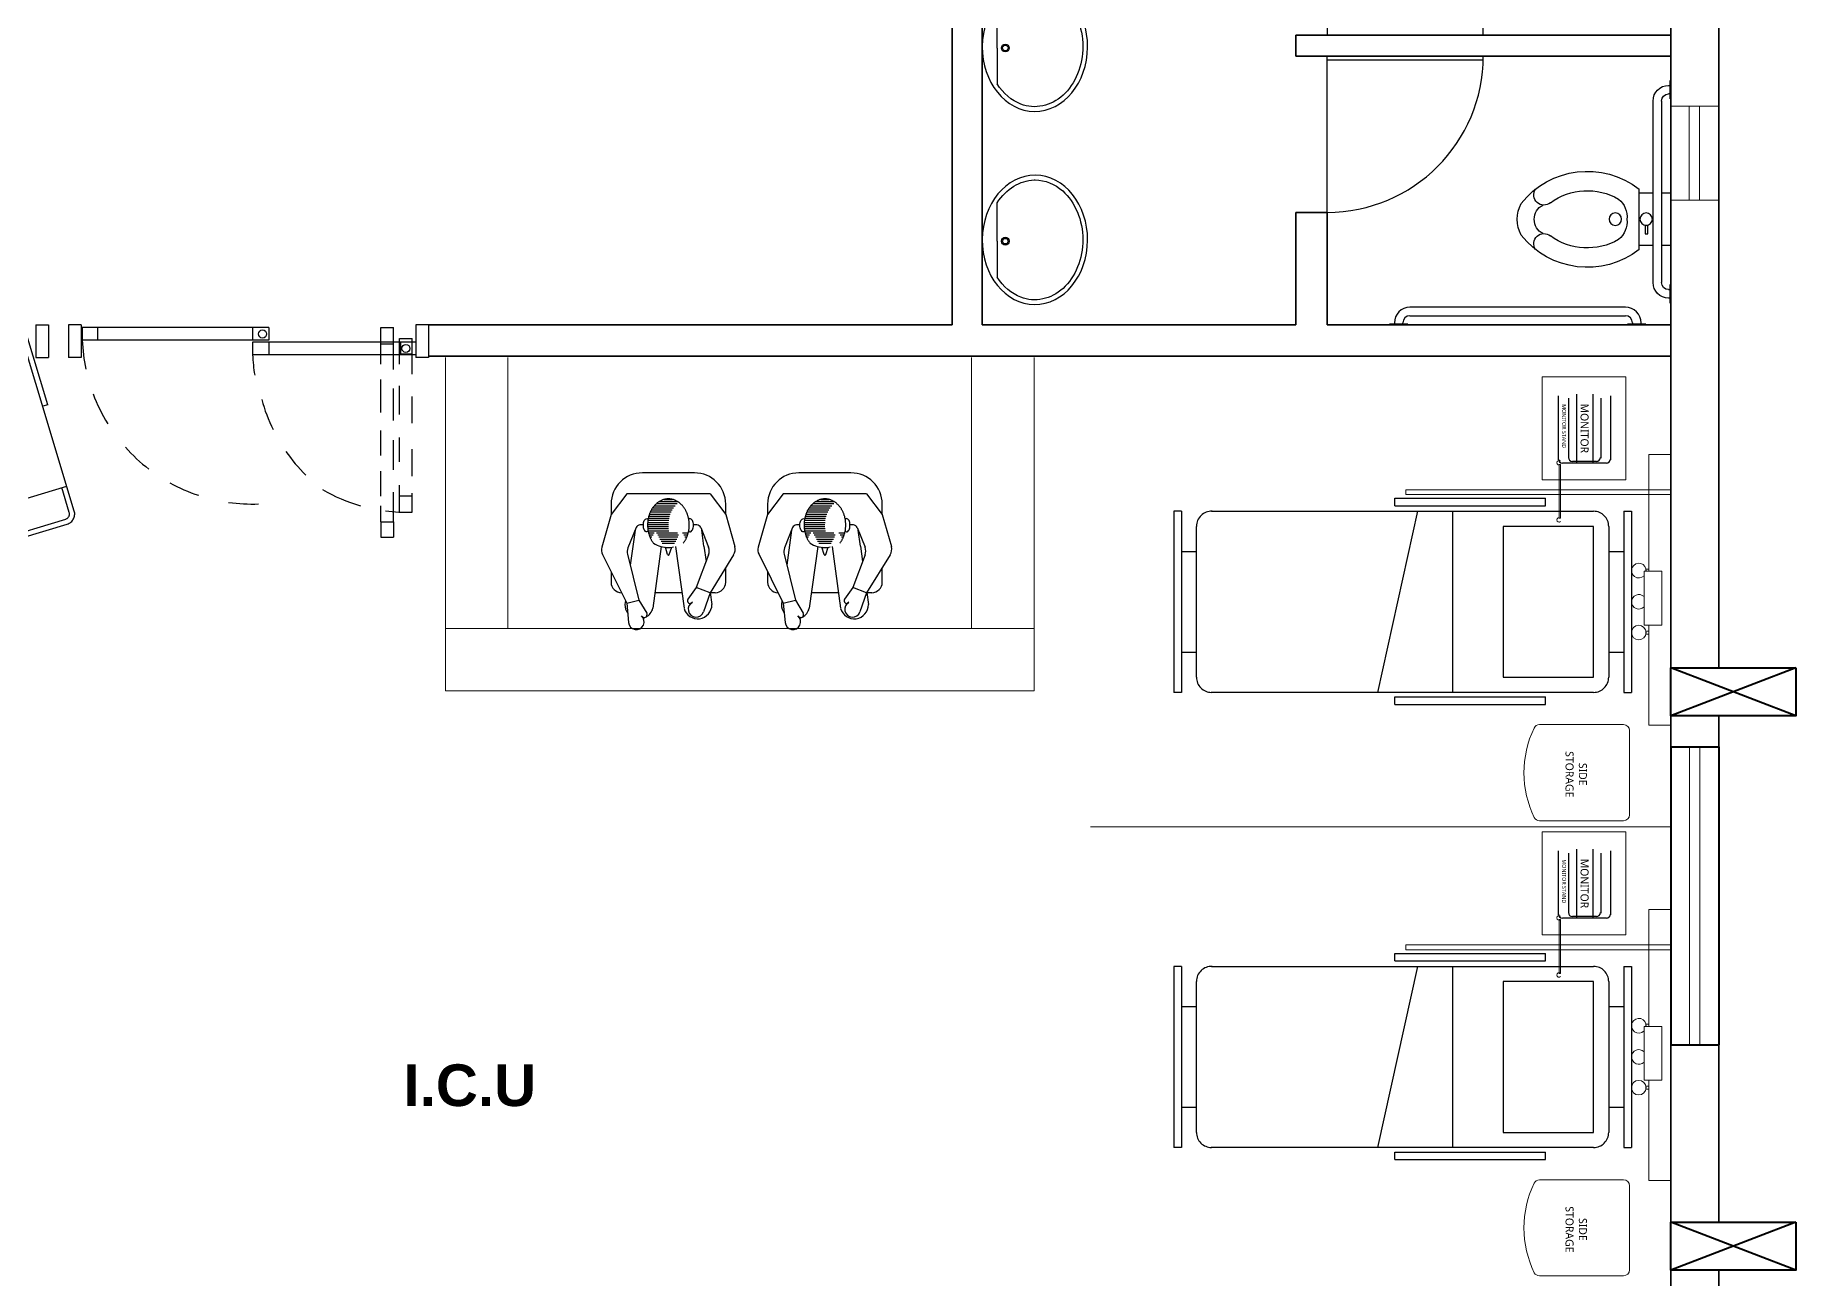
# Model space of a CAD drawing. Header units: inches. Extents: x -17070 to 527, y 504 to 2398.
# Drawn here: x -10454.02 to -10445.57, y 520.74 to 526.7 of the extents above; entities that cross this region are included whole.
import ezdxf

# ---------------------------------------------------------------- set-up
doc = ezdxf.new("R2010")
doc.units = ezdxf.units.IN
doc.linetypes.add('HIDDEN', pattern=[9.525, 6.35, -3.175])
for name, color, linetype in [('15', 7, 'HIDDEN'), ('A-Flor-Pfix', 140, 'Continuous'), ('DOOR', 5, 'Continuous'), ('elevation', 7, 'Continuous'), ('EWD_wall', 7, 'Continuous'), ('NOTES', 6, 'Continuous'), ('pfix', 152, 'Continuous'), ('toilet furniture', 37, 'Continuous')]:
    doc.layers.add(name, color=color, linetype=linetype)
for name, color, linetype, lineweight in [('COL', 5, 'Continuous', 40), ('ELE-1', 105, 'Continuous', 40), ('furniture', 42, 'Continuous', 9), ('section', 1, 'Continuous', 35), ('TEXT', 7, 'Continuous', 9), ('WIN', 4, 'Continuous', 20)]:
    doc.layers.add(name, color=color, linetype=linetype, lineweight=lineweight)
doc.styles.add('ROMANC', font='arialbd.ttf', dxfattribs={"height": 0.35})
doc.styles.add('style1', font='', dxfattribs={"height": 12})
doc.styles.get('style1').set_extended_font_data('Arial Narrow')
doc.linetypes.add('ZIGZAG', pattern='A,0.0001,-0.2,[131,ltypeshp.shx,S=0.2,R=0,X=-0.2,Y=0],-0.4,[131,ltypeshp.shx,S=0.2,R=180,X=0.2,Y=0],-0.2', length=0.8001)

# ---------------------------------------------------------------- blocks, each defined once
blk = doc.blocks.new('OPERA')
at = {"layer": '15', "color": 7, "linetype": 'Continuous'}
for p, q in [((-154.8, 316.3), (-387.4, 200)), ((-237.4, 275), (-287.4, 275)), ((37.6, 275), (-118.7, 319.7)), ((137.6, 200), (37.6, 275)), ((87.6, 275), (37.6, 275)), ((-387.4, 200), (-480.5, 191.3)), ((-375.1, 206.2), (-394.2, 208.8)), ((-387.4, 200), (-372.8, 141.4)), ((-153.1, 196.1), (-372.8, 141.4)), ((-37.9, 160.2), (-205.6, 183)), ((-25, 155), (-122.4, 194)), ((137.6, -200), (137.6, 200)), ((-372.8, 141.4), (-435, 104.2)), ((-12.4, 120.2), (-12.4, 136.5)), ((237.6, -125), (237.6, 125)), ((-115.9, 34.6), (-412.4, 75)), ((-337.4, -64.8), (-337.4, 64.8)), ((-115.9, -34.6), (-412.4, -75)), ((-337.4, -200), (-429.2, -168.1)), ((-311.9, -133.2), (-369.1, -94)), ((-337.4, -200), (-311.9, -133.2)), ((-155.7, -193), (-311.9, -133.2)), ((-25, -155), (-119.3, -192.7)), ((-113.7, -170.5), (-36.6, -159.7)), ((-12.4, -136.5), (-12.4, -122.4)), ((-336.1, -200.8), (-394.2, -208.8)), ((-336.1, -200.8), (-394.2, -208.8)), ((-156.3, -313.2), (-337.4, -200)), ((-337.4, -225), (-337.4, -200)), ((-113.7, -170.5), (-188, -180.6)), ((137.6, -200), (37.6, -275)), ((-287.4, -275), (-217.4, -275)), ((37.6, -275), (-116, -318.9)), ((37.6, -275), (87.6, -275))]:
    blk.add_line(p, q, dxfattribs=at)
at = {"layer": '15', "color": 7}
for p, q in [((-70, 88.9), (-70, 78.8)), ((-60, 92.6), (-60, 73.3)), ((-50, 95.4), (-50, 67.8)), ((-40, 97.5), (-40, -97.5)), ((-30, 99), (-30, -99)), ((-20, 99.8), (-20, -99.8)), ((-10, 100), (-10, -100)), ((0, 99.5), (0, -99.5)), ((10, 98.4), (10, -98.4)), ((20, 96.6), (20, -96.6)), ((30, 94.1), (30, -94.1)), ((40, 90.9), (40, -90.9)), ((50, 86.8), (50, -86.8)), ((-154.3, 3.7), (-119.6, 14.6)), ((-100, 29.5), (-100, -29.5)), ((-90, 35), (-90, -35)), ((-80, 40.4), (-80, -40.4)), ((-70, 45.9), (-70, -45.9)), ((-60, 51.4), (-60, -51.4)), ((-50, 56.9), (-50, -57.4)), ((60, 81.6), (60, -81.6)), ((70, 75.2), (70, -75.2)), ((80, 67.3), (80, -67.3)), ((90, 57.2), (90, -57.2)), ((100, 43.4), (100, -43.4)), ((110, 20.2), (110, -20.2)), ((-154.3, -3.7), (-119.3, -15.7)), ((-70, -78.8), (-70, -88.9)), ((-60, -73.3), (-60, -92.6)), ((-50, -67.4), (-50, -95.4))]:
    blk.add_line(p, q, dxfattribs=at)
blk.add_lwpolyline([(-100, -71.4, 0.086863), (-61.4, -92.1, 0.080167), (-12.4, -100, 0.080167), (36.6, -92.1, 0.088923), (76, -70.7, 0.104957), (103.5, -37.1, 0.120011), (112.6, 0, 0.120011), (103.5, 37.1, 0.104957), (76, 70.7, 0.088923), (36.6, 92.1, 0.080167), (-12.4, 100, 0.080167), (-61.4, 92.1, 0.086863), (-100, 71.4, 0.104957)], format="xyb", dxfattribs=at)
at = {"layer": '15', "color": 7, "linetype": 'Continuous'}
for points in [[(-41.1, 97.3, -0.45437), (-43.1, 109.8, -0.104203), (-35.8, 115.6, -0.064948), (-26.3, 118.9, -0.051099), (-13.6, 120.2, -0.051099), (-0.8, 118.9, -0.064948), (8.7, 115.6, -0.104203), (16, 109.8, -0.433673), (14.5, 97.7, -0.174705)], [(-41.1, -97.3, 0.45437), (-43.1, -109.8, 0.104203), (-35.8, -115.6, 0.064948), (-26.3, -118.9, 0.051099), (-13.6, -120.2, 0.051099), (-0.8, -118.9, 0.064948), (8.7, -115.6, 0.104203), (16, -109.8, 0.433673), (14.5, -97.7, 0.174705)]]:
    blk.add_lwpolyline(points, format="xyb", dxfattribs=at)
for centre, radius, start, end in [((-287.4, 225), 50, 90, 180), ((-132.5, 271.6), 50, 74.0546, 116.56505), ((87.6, 125), 150, 0, 90), ((-477, 153.9), 37.5, 95.3497, 319.86519), ((-395, 140.7), 68, 89.30545, 126.58211), ((-141, 147.6), 50, 68.19859, 103.97598), ((-395, 140.7), 68, 197.39745, 202.38408), ((-442.2, 116.3), 14.1, 114.26492, 300.94997), ((-395, 140.7), 68, 209.44035, 255.16422), ((-32.4, 136.5), 20, 360, 68.19859), ((-394.6, -140.7), 68.1, 105.22147, 270.30886), ((-416.9, -132.6), 37.5, 27.16621, 250.81308), ((-376.4, -104.7), 13, 55.57022, 226.31238), ((-32.4, -136.5), 20, 291.80141, 0), ((87.6, -125), 150, 270, 0), ((-287.4, -225), 50, 180, 270), ((-137.8, -146.3), 50, 249.0532, 291.80141), ((-129.8, -270.8), 50, 237.99462, 285.9454)]:
    blk.add_arc(centre, radius, start, end, dxfattribs=at)
at = {"layer": '15', "color": 7}
for centre, radius, start, end in [((-152.8, 0), 4.03, 111.55109, 248.44891), ((15, 0), 135.3, 148.17789, 211.82211)]:
    blk.add_arc(centre, radius, start, end, dxfattribs=at)
blk = doc.blocks.new('A$C15813D3F')
at = {"layer": 'A-Flor-Pfix'}
for p, q in [((0.125, -4.375), (0, -4.375)), ((0, -4.375), (0, -7.625)), ((0.125, -5.25), (0.125, -4.375)), ((0.375, -5.25), (0.125, -5.25)), ((0.125, -7.625), (0.125, -5.25)), ((0.125, -5.25), (0.125, -6.75)), ((0, -7.625), (0.125, -7.625)), ((0.125, -6.75), (0.375, -6.75)), ((1.625, -8), (1.625, -24)), ((3.125, -24), (3.125, -8)), ((1.625, -24), (1.625, -40)), ((3.125, -40), (3.125, -24)), ((0.125, -40.375), (0, -40.375)), ((0, -40.375), (0, -43.625)), ((0.125, -41.25), (0.125, -40.375)), ((0.375, -41.25), (0.125, -41.25)), ((0.125, -43.625), (0.125, -41.251)), ((0.125, -42.75), (0.375, -42.75)), ((0, -43.625), (0.125, -43.625))]:
    blk.add_line(p, q, dxfattribs=at)
for centre, radius, start, end in [((0.375, -8), 2.75, 0, 90), ((0.375, -8), 1.25, 0, 90), ((0.375, -40), 2.75, 270, 0), ((0.375, -40), 1.25, 270, 0)]:
    blk.add_arc(centre, radius, start, end, dxfattribs=at)
blk = doc.blocks.new('A$C031929D8')
at = {"layer": 'A-Flor-Pfix'}
for p, q in [((0, -13.39), (1.62, -13.39)), ((0, -22.61), (0, -13.39)), ((3.12, -13.39), (5.57, -13.39)), ((5.57, -23.31), (5.57, -12.69)), ((4.07, -19.06), (4.53, -19.06)), ((4.07, -20.55), (4.07, -19.06)), ((4.53, -20.55), (4.07, -20.55)), ((4.53, -19.06), (4.53, -20.55)), ((0, -22.61), (1.62, -22.61)), ((3.12, -22.61), (5.57, -22.61))]:
    blk.add_line(p, q, dxfattribs=at)
for centre in [(4.34, -17.96), (9.77, -17.96)]:
    blk.add_circle(centre, 1.1, dxfattribs=at)
for centre, radius, start, end in [((14.71, -24.38), 14.84, 38.0593, 128.0114), ((11.85, -17.61), 4.14, 129.8929, 185.4705), ((14.72, -24.06), 11.1, 54.0717, 119.8254), ((22.38, -13.7), 1.79, 230.0447, 34.4638), ((21.27, -18), 2.82, 296.8113, 63.1887), ((21.27, -18), 5.82, 331.6141, 28.3859), ((11.85, -18.39), 4.14, 174.5295, 230.1071), ((14.71, -11.62), 14.84, 231.9886, 321.9407), ((14.72, -11.94), 11.1, 240.1746, 305.9283), ((22.38, -22.3), 1.79, 325.5362, 129.9553)]:
    blk.add_arc(centre, radius, start, end, dxfattribs=at)
blk = doc.blocks.new('A$C44561E50')
at = {"layer": 'A-Flor-Pfix'}
for p, q in [((7.625, 0), (4.375, 0)), ((4.375, 0), (4.375, -0.125)), ((7.625, -0.125), (7.625, 0)), ((46.375, 0), (46.375, -0.125)), ((49.625, 0), (46.375, 0)), ((49.625, -0.125), (49.625, 0)), ((4.375, -0.125), (6.749, -0.125)), ((5.25, -0.125), (5.25, -0.375)), ((6.75, -0.125), (7.625, -0.125)), ((6.75, -0.375), (6.75, -0.125)), ((30, -1.625), (8, -1.625)), ((46, -1.625), (30, -1.625)), ((46.375, -0.125), (48.75, -0.125)), ((47.25, -0.125), (47.25, -0.375)), ((48.75, -0.125), (47.25, -0.125)), ((48.75, -0.125), (49.625, -0.125)), ((48.75, -0.375), (48.75, -0.125)), ((8, -3.125), (30, -3.125)), ((30, -3.125), (46, -3.125))]:
    blk.add_line(p, q, dxfattribs=at)
for centre, radius, start, end in [((8, -0.375), 2.75, 180, 270), ((8, -0.375), 1.25, 180, 270), ((46, -0.375), 1.25, 270, 0), ((46, -0.375), 2.75, 270, 0)]:
    blk.add_arc(centre, radius, start, end, dxfattribs=at)
blk = doc.blocks.new('w2r')
at = {"color": 7}
for p, q in [((-5580600.0568, -3631425.3587), (-5580599.6368, -3631425.3587)), ((-5580600.0868, -3631425.8087), (-5580600.0868, -3631425.3887)), ((-5580599.6068, -3631425.3887), (-5580599.6068, -3631425.8087))]:
    blk.add_line(p, q, dxfattribs=at)
for centre, radius, start, end in [((-5580600.0568, -3631425.3887), 0.03, 90, 180), ((-5580599.6368, -3631425.3887), 0.03, 0, 90), ((-5580600.0568, -3631425.8087), 0.03, 180, 240.73392), ((-5580599.6368, -3631425.8087), 0.03, 295.5316, 360), ((-5580599.8468, -3631425.3692), 0.5171, 244.23879, 295.5316)]:
    blk.add_arc(centre, radius, start, end, dxfattribs=at)
blk = doc.blocks.new('FGTNB')
at = {"color": 7, "lineweight": 18}
blk.add_line((-5581170.0123, -3631426.2154), (-5581170.0123, -3631426.5213), dxfattribs=at)
blk.add_lwpolyline([(-5581170.0123, -3631426.5395, -2.414214), (-5581170.0123, -3631426.5215), (-5581170.0213, -3631426.5215), (-5581170.0213, -3631426.2151), (-5581170.0123, -3631426.2151, -2.414214), (-5581170.0123, -3631426.1971)], format="xyb", dxfattribs=at)
blk = doc.blocks.new('FBNH')
at = {"layer": 'furniture', "linetype": 'ByBlock'}
blk.add_lwpolyline([(-5581170.3591, -3631421.3814), (-5581170.3348, -3631421.3814), (-5581170.3348, -3631422.7057), (-5581170.3591, -3631422.7057)], close=True, dxfattribs=at)
at = {"layer": 'furniture', "linetype": 'ByBlock', "xscale": 0.880801118328236, "yscale": 0.880801118328236, "zscale": 0.8808011183136943, "rotation": 90}
blk.add_blockref('FGTNB', (-8779734.749, 1284478.8564), dxfattribs=at)
blk = doc.blocks.new('hospi bed')
at = {"layer": 'elevation', "color": 7}
for p, q in [((115.7191, 57.897), (115.7191, 56.0612)), ((115.7414, 56.9421), (115.7414, 57.6662))]:
    blk.add_line(p, q, dxfattribs=at)
for points in [[(114.8502, 58.0786), (115.7191, 58.0786)], [(114.8502, 58.0424), (114.8502, 58.0786)], [(115.7191, 58.0424), (115.7191, 58.0786)], [(114.8502, 58.0424), (115.7191, 58.0424)], [(115.0433, 57.9694), (115.0433, 58.0424)], [(115.526, 57.9694), (115.526, 58.0424)], [(114.8502, 56.0626), (114.8502, 57.897)], [(114.9226, 57.9694), (115.6467, 57.9694)], [(114.8242, 56.9421), (114.8242, 57.6662), (114.788, 57.6662)], [(114.788, 56.9421), (114.788, 57.6662)], [(115.7776, 57.6662), (115.7414, 57.6662)], [(115.7776, 56.9421), (115.7776, 57.6662)], [(115.7191, 57.2212), (114.8502, 57.2212)], [(114.8502, 57.0522), (115.7191, 56.8591)], [(114.8242, 56.9421), (114.788, 56.9421)], [(115.7776, 56.9421), (115.7414, 56.9421)], [(115.6467, 55.9902), (114.9226, 55.9902)], [(115.0433, 55.9178), (115.0433, 55.9902)], [(115.526, 55.9178), (115.526, 55.9902)], [(114.8502, 55.9184), (115.7191, 55.9184)], [(114.8502, 55.9184), (114.8502, 55.8822)], [(114.8502, 55.8822), (115.7191, 55.8822)], [(115.7191, 55.9184), (115.7191, 55.8822)]]:
    blk.add_lwpolyline(points, dxfattribs=at)
blk.add_lwpolyline([(115.6467, 57.897), (114.9226, 57.897), (114.9226, 57.4625), (115.6467, 57.4625), (115.6467, 57.897)], close=True, dxfattribs=at)
for centre, start, end in [((114.9226, 57.897), 90, 180.01241), ((115.6467, 57.897), 0, 90.00572), ((114.9226, 56.0626), 177.34067, 270.05424), ((115.6467, 56.0626), 269.94585, 0.00007)]:
    blk.add_arc(centre, 0.0724, start, end, dxfattribs=at)
blk = doc.blocks.new('A$C6D011404')
at = {"layer": 'toilet furniture'}
for q in [(117.8, 64.2), (434, 64.2)]:
    blk.add_line((281.2, 64.2), q, dxfattribs=at)
for radius in [16.7, 11.9]:
    blk.add_circle((281.1, 98.7), radius, dxfattribs=at)
at = {"layer": 'toilet furniture', "extrusion": (0, 0, -1)}
blk.add_ellipse((275.7, 224.9), major_axis=(275.7, -1.7), ratio=0.815709, start_param=3.141593, end_param=9.424778, dxfattribs=at)
at = {"layer": 'toilet furniture'}
blk.add_open_spline([(117.8, 64.2), (57.8, 102.3), (21.6, 161.7), (20, 223), (20, 224.8), (20, 226.5), (20.2, 267.8), (36.5, 309.1), (112.9, 395.6), (192.4, 429.5), (354.9, 430.1), (435.1, 397), (529.4, 293.2), (543.3, 225.1), (505.4, 125.8), (474.6, 90.1), (434, 64.2)], degree=3, knots=[5.365258, 5.365258, 5.365258, 5.365258, 6.257078, 6.257078, 6.283185, 6.283185, 6.283185, 6.901165, 6.901165, 7.841015, 7.841015, 8.780865, 8.780865, 9.720714, 9.720714, 10.328696, 10.328696, 10.328696, 10.328696], dxfattribs=at)
blk = doc.blocks.new('HEAD')
for p, q in [((-1.48, 1), (-1.4, 1.21)), ((-1.4, 1.21), (-1.27, 1.42)), ((-1.27, 1.42), (-1.08, 1.63)), ((-1.08, 1.63), (-0.88, 1.71)), ((-0.88, 1.71), (-0.67, 1.79)), ((-0.67, 1.79), (-0.45, 1.86)), ((-0.45, 1.86), (-0.24, 1.94)), ((-0.24, 1.94), (-0.03, 1.98)), ((-0.03, 1.98), (0.18, 2)), ((0.18, 2), (0.38, 2)), ((0.38, 2), (0.59, 1.92)), ((0.52, 1.09), (0.73, 1.18)), ((0.59, 1.92), (0.8, 1.81)), ((0.73, 1.18), (0.94, 1.26)), ((0.8, 1.81), (1.01, 1.73)), ((0.94, 1.26), (1.15, 1.24)), ((0.95, 1.26), (1.1, 1.05)), ((1.01, 1.73), (1.22, 1.64)), ((1.15, 1.24), (1.18, 1.24)), ((1.22, 1.64), (1.41, 1.43)), ((1.41, 1.43), (1.57, 1.22)), ((1.57, 1.22), (1.64, 1.02)), ((-1.57, 0.59), (-1.55, 0.8)), ((-1.51, 0.38), (-1.57, 0.59)), ((-1.55, 0.8), (-1.48, 1)), ((-1.47, 0.17), (-1.51, 0.38)), ((-1.44, -0.03), (-1.47, 0.17)), ((-1.33, 0.25), (-1.25, 0.46)), ((-1.3, 0.05), (-1.33, 0.25)), ((-1.18, -0.16), (-1.3, 0.05)), ((-1.25, 0.46), (-1.18, 0.67)), ((-1.18, 0.67), (-1.14, 0.88)), ((-1.14, 0.88), (-0.93, 0.99)), ((-0.95, 0.43), (-0.74, 0.49)), ((-0.93, 0.99), (-0.73, 0.98)), ((-0.74, 0.49), (-0.53, 0.5)), ((-0.73, 0.98), (-0.52, 0.96)), ((-0.53, 0.5), (-0.39, 0.47)), ((-0.52, 0.96), (-0.31, 0.96)), ((-0.31, 0.96), (-0.1, 0.97)), ((-0.22, 0.31), (-0.07, 0.1)), ((-0.07, 0.1), (-0.11, -0.1)), ((-0.1, 0.97), (0.11, 0.98)), ((0.11, 0.98), (0.31, 1.03)), ((0.31, 1.03), (0.52, 1.09)), ((0.43, 0.45), (0.64, 0.5)), ((0.64, 0.5), (0.85, 0.5)), ((0.85, 0.5), (0.95, 0.47)), ((1.1, 1.05), (1.19, 0.84)), ((1.18, 0.01), (1.1, -0.2)), ((1.19, 0.22), (1.18, 0.01)), ((1.19, 0.84), (1.22, 0.64)), ((1.22, 0.43), (1.19, 0.22)), ((1.22, 0.64), (1.22, 0.43)), ((1.32, 0.13), (1.23, 0)), ((1.53, 0.29), (1.32, 0.13)), ((1.49, 0.18), (1.46, -0.02)), ((1.6, 0.39), (1.49, 0.18)), ((1.64, 0.6), (1.6, 0.39)), ((1.64, 1.02), (1.68, 0.81)), ((1.68, 0.81), (1.64, 0.6)), ((-1.37, -0.24), (-1.44, -0.03)), ((-1.19, -0.32), (-1.37, -0.24)), ((-1.2, -0.39), (-1.19, -0.32)), ((-1.16, -0.6), (-1.2, -0.39)), ((-1.08, -0.37), (-1.18, -0.16)), ((-1.07, -0.81), (-1.16, -0.6)), ((-1.01, -0.58), (-1.08, -0.37)), ((-0.95, -1.02), (-1.07, -0.81)), ((-0.74, -1.21), (-0.95, -1.02)), ((-0.39, -0.74), (-0.18, -0.69)), ((-0.32, -0.81), (-0.11, -0.92)), ((-0.25, -0.24), (-0.04, -0.37)), ((-0.18, -0.69), (0.03, -0.69)), ((-0.11, -0.1), (-0.12, -0.14)), ((-0.11, -0.92), (0.1, -0.91)), ((-0.04, -0.37), (0.16, -0.36)), ((0.03, -0.69), (0.23, -0.67)), ((0.1, -0.91), (0.3, -0.91)), ((0.16, -0.36), (0.29, -0.24)), ((0.23, -0.67), (0.44, -0.72)), ((0.3, -0.91), (0.44, -0.82)), ((0.44, -0.72), (0.49, -0.72)), ((0.89, -1.07), (0.7, -1.28)), ((0.87, -0.61), (0.86, -0.69)), ((0.94, -0.4), (0.87, -0.61)), ((1.1, -0.88), (0.89, -1.07)), ((1.1, -0.2), (0.94, -0.4)), ((1.18, -0.67), (1.1, -0.88)), ((1.17, -0.16), (1.17, -0.23)), ((1.17, -0.23), (1.2, -0.44)), ((1.23, -0.46), (1.18, -0.67)), ((1.2, -0.44), (1.22, -0.51)), ((1.42, -0.25), (1.23, -0.46)), ((1.46, -0.02), (1.42, -0.25)), ((-0.55, -1.42), (-0.74, -1.21)), ((-0.34, -1.49), (-0.55, -1.42)), ((-0.14, -1.49), (-0.34, -1.49)), ((0.07, -1.5), (-0.14, -1.49)), ((0.28, -1.48), (0.07, -1.5)), ((0.49, -1.42), (0.28, -1.48)), ((0.7, -1.28), (0.49, -1.42))]:
    blk.add_line(p, q)
for centre, radius, start, end in [((-0.66, 0.4), 0.105, 128.6724, 57.683), ((0.71, 0.4), 0.104, 117.341, 62.659), ((1.47, -0.17), 0.3, 144.144, 176.818)]:
    blk.add_arc(centre, radius, start, end)
blk = doc.blocks.new('CAMILLA INVERTIDA')
at = {"layer": '15', "color": 7, "linetype": 'Continuous'}
for p, q in [((-0.576, 0.2001), (-0.4761, 0.2752)), ((-0.4761, 0.2752), (-0.3011, 0.3253)), ((-0.3011, 0.3253), (-0.101, 0.2004)), ((0.7748, 0.2996), (1.1181, -0.2167)), ((0.7748, 0.2996), (0.992, -0.3006)), ((-0.426, 0.1502), (-0.301, 0.2003)), ((-0.3248, 0.1707), (-0.4018, 0.1599)), ((-0.3248, 0.1707), (-0.2504, 0.1809)), ((-0.301, 0.2003), (-0.1265, 0.1336)), ((-0.101, 0.2004), (-0.1265, 0.1336)), ((-0.1024, 0.2012), (-0.0443, 0.2092)), ((-0.1024, 0.2012), (-0.0443, 0.2092)), ((-0.101, 0.2004), (-0.0092, 0.1685)), ((-0.426, 0.1502), (-0.426, 0.1204)), ((-0.1265, 0.1336), (-0.0693, 0.0944)), ((0.4927, 0.062), (0.5175, 0.1637)), ((-0.3225, 0.0348), (-0.0259, 0.0754)), ((0.449, 0.062), (0.4927, 0.062)), ((-0.6572, -0.0296), (-0.7888, -0.0476)), ((0.4446, -0.0562), (0.4923, -0.0562)), ((0.4923, -0.0562), (0.5174, -0.1591)), ((-0.4258, -0.12), (-0.4258, -0.1498)), ((-0.4258, -0.1498), (-0.3008, -0.1997)), ((-0.3008, -0.1997), (-0.0654, -0.141)), ((-0.0654, -0.141), (-0.0033, -0.1037)), ((-0.0508, -0.1996), (-0.0654, -0.141)), ((-0.5758, -0.1999), (-0.4757, -0.2748)), ((-0.3007, -0.3247), (-0.0508, -0.1996)), ((-0.0508, -0.1996), (0.0423, -0.1908)), ((0.992, -0.3006), (1.1181, -0.2167)), ((-0.4757, -0.2748), (-0.3007, -0.3247))]:
    blk.add_line(p, q, dxfattribs=at)
at = {"layer": '15'}
for p, q in [((2.0998, 0.3), (0.0498, 0.2988)), ((0.1748, 0.2739), (0.0498, 0.2738)), ((0.1748, 0.2989), (0.1752, -0.3011)), ((1.5748, 0.3247), (0.5748, 0.3241)), ((0.5748, 0.3241), (0.5748, 0.2991)), ((1.5748, 0.3247), (1.5748, 0.2997)), ((1.9752, -0.3001), (1.9748, 0.2999)), ((2.0998, 0.275), (1.9748, 0.2749)), ((-0.0001, 0.2488), (-0.0001, 0.1638)), ((0.0249, 0.2488), (0.0251, -0.1186)), ((2.1251, -0.25), (2.1249, 0.25)), ((2.1501, -0.25), (2.1499, 0.25)), ((-0.0001, 0.1023), (0.0001, -0.1023)), ((0.2879, 0.0857), (0.2879, -0.0459)), ((0.2979, 0.0892), (0.2979, -0.0267)), ((0.3079, 0.0922), (0.3079, 0.0629)), ((0.3179, 0.0948), (0.3179, 0.0724)), ((0.3279, 0.0961), (0.3279, 0.0737)), ((0.3379, 0.0961), (0.3379, 0.0762)), ((0.3479, 0.0939), (0.3479, 0.0791)), ((0.3579, 0.092), (0.3579, 0.0822)), ((0.3679, 0.0904), (0.3679, 0.0819)), ((0.2379, 0.0213), (0.2379, -0.0268)), ((0.2479, 0.0443), (0.2479, -0.044)), ((0.2579, 0.0649), (0.2578, -0.0631)), ((0.2679, 0.0744), (0.2678, -0.0717)), ((0.2779, 0.0808), (0.2778, -0.0787)), ((0.2878, -0.0502), (0.2878, -0.0849)), ((0.2978, -0.056), (0.2978, -0.088)), ((0.3078, -0.0604), (0.3078, -0.0902)), ((0.3178, -0.0636), (0.3178, -0.0915)), ((0.3278, -0.0645), (0.3278, -0.0905)), ((0.3378, -0.0649), (0.3378, -0.089)), ((0.3478, -0.0648), (0.3478, -0.0873)), ((0.3578, -0.0639), (0.3578, -0.0836)), ((0.3678, -0.0633), (0.3678, -0.0716)), ((0.3778, -0.0626), (0.3778, -0.0655)), ((-0.7705, -0.1814), (-0.5985, -0.1578)), ((0.0001, -0.1948), (0.0001, -0.2512)), ((0.0251, -0.1925), (0.0251, -0.2512)), ((0.0502, -0.2762), (0.1752, -0.2761)), ((0.0502, -0.3012), (2.1002, -0.3)), ((0.5752, -0.3009), (0.5752, -0.3259)), ((0.5752, -0.3259), (1.5752, -0.3253)), ((1.5752, -0.3003), (1.5752, -0.3253)), ((1.9752, -0.2751), (2.1002, -0.275))]:
    blk.add_line(p, q, dxfattribs=at)
at = {"layer": '15', "color": 7}
for p, q in [((-0.4883, -0.0866), (-0.4884, 0.0869)), ((-0.4783, -0.0908), (-0.4784, 0.0911)), ((-0.4683, -0.094), (-0.4684, 0.0943)), ((-0.4583, -0.0964), (-0.4584, 0.0967)), ((-0.4483, -0.0982), (-0.4484, 0.0985)), ((-0.4383, -0.0993), (-0.4384, 0.0997)), ((-0.4283, -0.0998), (-0.4284, 0.1002)), ((-0.4183, -0.0996), (-0.4184, 0.1)), ((-0.4083, -0.0988), (-0.4084, 0.0992)), ((-0.3983, -0.0973), (-0.3984, 0.0977)), ((-0.3884, 0.0676), (-0.3884, 0.0956)), ((-0.3784, 0.0735), (-0.3784, 0.0928)), ((-0.3684, 0.079), (-0.3684, 0.0891)), ((-0.5483, -0.0201), (-0.5483, 0.0203)), ((-0.5383, -0.0433), (-0.5384, 0.0435)), ((-0.5283, -0.057), (-0.5284, 0.0573)), ((-0.5183, -0.0672), (-0.5184, 0.0674)), ((-0.5083, -0.0751), (-0.5084, 0.0753)), ((-0.4983, -0.0815), (-0.4984, 0.0817)), ((-0.3883, -0.0567), (-0.3884, 0.0576)), ((-0.3783, -0.0512), (-0.3784, 0.0516)), ((-0.3683, -0.0457), (-0.3684, 0.0461)), ((-0.3583, -0.0402), (-0.3583, 0.0407)), ((-0.3483, -0.0347), (-0.3483, 0.0352)), ((-0.3383, -0.0292), (-0.3383, 0.0297)), ((-0.284, 0.004), (-0.319, 0.0159)), ((-0.3883, -0.0952), (-0.3883, -0.0676)), ((-0.3783, -0.0924), (-0.3783, -0.0731)), ((-0.3683, -0.0887), (-0.3683, -0.0786)), ((-0.284, -0.0035), (-0.3188, -0.0143))]:
    blk.add_line(p, q, dxfattribs=at)
blk.add_lwpolyline([(-0.3384, 0.0716, 0.086863), (-0.377, 0.0923, 0.080167), (-0.426, 0.1002, 0.080167), (-0.475, 0.0922, 0.088923), (-0.5143, 0.0708, 0.104957), (-0.5419, 0.0372, 0.120011), (-0.5509, 0.0001, 0.120011), (-0.5418, -0.037, 0.104957), (-0.5142, -0.0706, 0.088923), (-0.4749, -0.0919, 0.080167), (-0.4258, -0.0998, 0.080167), (-0.3768, -0.0919, 0.086863), (-0.3383, -0.0711, 0.104957)], format="xyb", dxfattribs=at)
at = {"layer": '15', "color": 7, "linetype": 'Continuous'}
for points in [[(-0.3973, 0.0975, 0.45437), (-0.3953, 0.11, 0.104203), (-0.4026, 0.1158, 0.064948), (-0.4121, 0.1191, 0.051099), (-0.4248, 0.1204, 0.051099), (-0.4376, 0.1191, 0.064948), (-0.4471, 0.1157, 0.104203), (-0.4544, 0.1099, 0.433673), (-0.4529, 0.0978, 0.174705)], [(-0.3972, -0.0971, -0.45437), (-0.3951, -0.1096, -0.104203), (-0.4024, -0.1154, -0.064948), (-0.412, -0.1187, -0.051099), (-0.4247, -0.12, -0.051099), (-0.4374, -0.1187, -0.064948), (-0.447, -0.1154, -0.104203), (-0.4543, -0.1096, -0.433673), (-0.4528, -0.0975, -0.174705)]]:
    blk.add_lwpolyline(points, format="xyb", dxfattribs=at)
at = {"layer": '15'}
for centre, radius, start, end in [((0.0499, 0.2488), 0.05, 90.03271, 180.03271), ((0.0499, 0.2488), 0.025, 90.03271, 180.03271), ((2.0999, 0.25), 0.05, 0.03271, 90.03271), ((2.0999, 0.25), 0.025, 0.03271, 90.03271), ((-0.3759, 0.0002), 0.2828, 135.03271, 225.03271), ((-0.7879, -0.1156), 0.068, 90.70866, 284.88709), ((0.0501, -0.2512), 0.05, 180.03271, 270.03271), ((0.0501, -0.2512), 0.025, 180.03271, 270.03271), ((2.1001, -0.25), 0.025, 270.03271, 0.03271), ((2.1001, -0.25), 0.05, 270.03271, 0.03271)]:
    blk.add_arc(centre, radius, start, end, dxfattribs=at)
at = {"layer": '15', "color": 7, "linetype": 'Continuous'}
for centre, radius, start, end in [((0.8687, -1.298), 1.5629, 92.9552, 99.53303), ((-0.0439, 0.1411), 0.0681, 50.01563, 90.34157), ((0.6195, 0.1388), 0.105, 95.29049, 166.263), ((0.7012, -0.6985), 0.8689, 81.82838, 91.23232), ((0.7715, 0.2951), 0.1335, 282.38059, 291.88062), ((-0.0619, 0.1051), 0.013, 235.60293, 46.34509), ((-0.0215, 0.133), 0.0375, 207.19891, 70.84579), ((-0.0439, 0.1411), 0.0681, 285.25418, 310.04978), ((0.651, 0.0757), 0.0683, 321.61238, 56.60417), ((0.4935, 0.0023), 0.0334, 359.96729, 51.00829), ((0.4935, 0.0023), 0.0334, 308.92629, 359.96729), ((-0.7879, -0.1156), 0.068, 104.86849, 150.59235), ((0.6509, -0.0713), 0.0683, 303.33042, 38.3222), ((0.004, -0.1159), 0.0141, 294.29762, 120.98268), ((0.0388, -0.1535), 0.0375, 275.38241, 139.8979), ((0.6194, -0.1342), 0.105, 193.67158, 264.6441), ((0.702, 0.7029), 0.8689, 268.70226, 282.65351), ((0.7712, -0.2908), 0.1335, 59.02351, 77.554), ((1.3596, 2.108), 2.3009, 258.28391, 259.46647), ((-0.7879, -0.1156), 0.068, 233.4506, 284.86849), ((0.8702, 1.3022), 1.5629, 260.40156, 268.88664), ((0.95, -2.0006), 1.8276, 90.12952, 93.45436), ((0.8638, 1.3013), 1.5618, 269.12088, 274.12226)]:
    blk.add_arc(centre, radius, start, end, dxfattribs=at)
at = {"layer": '15', "color": 7}
for centre, radius, start, end in [((-0.4533, 0.0002), 0.1353, 328.2106, 31.85482), ((-0.2855, 0.0003), 0.00403, 291.5838, 68.48161)]:
    blk.add_arc(centre, radius, start, end, dxfattribs=at)
at = {"layer": '15', "xscale": -0.05800000000004864, "yscale": 0.07250000000004775, "zscale": 0.05800000000003884, "rotation": 89.96729221976162}
blk.add_blockref('HEAD', (0.3778, 0.0057), dxfattribs=at)

msp = doc.modelspace()

# ---------------------------------------------------------------- linework, layer by layer
at = {"color": 7}
for p, q in [((-10446.71034, 524.66569), (-10446.71034, 524.97289)), ((-10446.66215, 524.67355), (-10446.66215, 524.96155)), ((-10446.62375, 524.65435), (-10446.62375, 524.98075)), ((-10446.54695, 524.98075), (-10446.54695, 524.65435)), ((-10446.50855, 524.96155), (-10446.50855, 524.67355)), ((-10446.46074, 524.97289), (-10446.46074, 524.66569)), ((-10446.48125, 524.6503), (-10446.69245, 524.6503)), ((-10446.52906, 524.65815), (-10446.64426, 524.65815)), ((-10446.71034, 522.48177), (-10446.71034, 522.78897)), ((-10446.66215, 522.48962), (-10446.66215, 522.77762)), ((-10446.62375, 522.47042), (-10446.62375, 522.79682)), ((-10446.54695, 522.79682), (-10446.54695, 522.47042)), ((-10446.50855, 522.77762), (-10446.50855, 522.48962)), ((-10446.46074, 522.78897), (-10446.46074, 522.48177)), ((-10446.48125, 522.46637), (-10446.69245, 522.46637)), ((-10446.52906, 522.47423), (-10446.64426, 522.47423))]:
    msp.add_line(p, q, dxfattribs=at)
for centre, start, end in [((-10446.69245, 524.6695), 180, 270), ((-10446.64426, 524.67735), 180, 270), ((-10446.52906, 524.67735), 270, 0), ((-10446.48125, 524.6695), 270, 0), ((-10446.69245, 522.48557), 180, 270), ((-10446.64426, 522.49343), 180, 270), ((-10446.52906, 522.49343), 270, 0), ((-10446.48125, 522.48557), 270, 0)]:
    msp.add_arc(centre, 0.0192, start, end, dxfattribs=at)
at = {"layer": 'COL', "ltscale": 0.0005}
for p, q in [((-10445.57214, 523.66797), (-10446.17214, 523.43797)), ((-10445.57214, 523.43797), (-10446.17214, 523.66797)), ((-10445.57214, 523.66797), (-10446.17214, 523.43797)), ((-10445.57214, 523.43797), (-10446.17214, 523.66797)), ((-10445.57214, 523.43797), (-10446.17214, 523.66797)), ((-10445.57214, 523.66797), (-10446.17214, 523.43797)), ((-10445.57214, 523.43797), (-10446.17214, 523.66797)), ((-10445.57214, 523.66797), (-10446.17214, 523.43797)), ((-10445.57214, 520.77797), (-10446.17214, 521.00797)), ((-10445.57214, 521.00797), (-10446.17214, 520.77797)), ((-10445.57214, 521.00797), (-10446.17214, 520.77797)), ((-10445.57214, 520.77797), (-10446.17214, 521.00797)), ((-10445.57214, 520.77797), (-10445.57214, 520.77797))]:
    msp.add_line(p, q, dxfattribs=at)
for points in [[(-10445.57214, 523.66797), (-10445.57214, 523.43797), (-10446.17214, 523.43797), (-10446.17214, 523.66797)], [(-10445.57214, 523.66797), (-10445.57214, 523.43797), (-10446.17214, 523.43797), (-10446.17214, 523.66797)], [(-10445.57214, 523.66797), (-10445.57214, 523.43797), (-10446.17214, 523.43797), (-10446.17214, 523.66797)], [(-10445.57214, 523.66797), (-10445.57214, 523.43797), (-10446.17214, 523.43797), (-10446.17214, 523.66797)], [(-10445.57214, 521.00797), (-10445.57214, 520.77797), (-10446.17214, 520.77797), (-10446.17214, 521.00797)], [(-10445.57214, 521.00797), (-10445.57214, 520.77797), (-10446.17214, 520.77797), (-10446.17214, 521.00797)]]:
    msp.add_lwpolyline(points, close=True, dxfattribs=at)
at = {"layer": 'DOOR', "ltscale": 0.0005}
for p, q in [((-10447.82214, 527.45316), (-10447.82214, 526.70316)), ((-10447.07214, 526.70316), (-10447.82214, 526.70316)), ((-10447.07214, 526.60316), (-10447.82214, 526.60316)), ((-10447.82214, 525.85316), (-10447.82214, 526.60316)), ((-10447.07214, 526.58316), (-10447.82214, 526.58316))]:
    msp.add_line(p, q, dxfattribs=at)
for centre, start, end in [((-10447.82214, 526.70316), 0, 90), ((-10447.82214, 526.60316), 270, 360)]:
    msp.add_arc(centre, 0.75, start, end, dxfattribs=at)
at = {"layer": 'ELE-1', "ltscale": 0.0005}
for p, q in [((-10446.17214, 523.28767), (-10446.17214, 521.85767)), ((-10446.17214, 523.28767), (-10445.94214, 523.28767)), ((-10445.94214, 523.28767), (-10445.94214, 521.85767)), ((-10446.17214, 521.85767), (-10445.94214, 521.85767))]:
    msp.add_line(p, q, dxfattribs=at)
at = {"layer": 'elevation', "color": 26, "linetype": 'ZIGZAG', "lineweight": 15, "ltscale": 0.2}
msp.add_line((-10448.95819, 522.90502), (-10446.17214, 522.90502), dxfattribs=at)
at = {"layer": 'furniture', "color": 0, "lineweight": 18}
for p, q in [((-10452.05375, 523.55697), (-10452.05375, 525.15697)), ((-10451.75375, 523.85697), (-10451.75375, 525.15697)), ((-10449.52865, 523.85697), (-10449.52865, 525.15697)), ((-10449.22865, 523.55697), (-10449.22865, 525.15697)), ((-10452.05375, 523.85697), (-10449.22865, 523.85697)), ((-10452.05375, 523.55697), (-10449.22865, 523.55697))]:
    msp.add_line(p, q, dxfattribs=at)
at = {"layer": 'furniture', "color": 0}
for points in [[(-10446.38744, 525.06435), (-10446.38744, 524.57028), (-10446.78879, 524.57028), (-10446.78879, 525.06435)], [(-10446.38744, 522.88042), (-10446.38744, 522.38635), (-10446.78879, 522.38635), (-10446.78879, 522.88042)]]:
    msp.add_lwpolyline(points, close=True, dxfattribs=at)
at = {"layer": 'NOTES'}
for p, q in [((-10454.02012, 525.31276), (-10453.95946, 525.31276)), ((-10454.02012, 525.31276), (-10454.02012, 525.15697)), ((-10453.95946, 525.31276), (-10453.95946, 525.15697)), ((-10453.80233, 525.31276), (-10453.86298, 525.31276)), ((-10453.86298, 525.31276), (-10453.86298, 525.15697)), ((-10453.80233, 525.31276), (-10453.80233, 525.15697)), ((-10452.9013, 525.29988), (-10453.79698, 525.29988)), ((-10453.79698, 525.29988), (-10453.79698, 525.23922)), ((-10453.72345, 525.29988), (-10453.72345, 525.23922)), ((-10452.97919, 525.29988), (-10452.97919, 525.23922)), ((-10452.9013, 525.29988), (-10452.9013, 525.23922)), ((-10452.36385, 525.29988), (-10452.3032, 525.29988)), ((-10452.36385, 525.12432), (-10452.36385, 525.29988)), ((-10452.3032, 525.09855), (-10452.3032, 525.29988)), ((-10452.13523, 525.31276), (-10452.19588, 525.31276)), ((-10452.19588, 525.31276), (-10452.19588, 525.15697)), ((-10452.13523, 525.31276), (-10452.13523, 525.15697)), ((-10452.9013, 525.23922), (-10453.79698, 525.23922)), ((-10452.19588, 525.2305), (-10452.97919, 525.2305)), ((-10452.97919, 525.2305), (-10452.97919, 525.16985)), ((-10452.9013, 525.2305), (-10452.9013, 525.16985)), ((-10452.36385, 525.22198), (-10452.3032, 525.22198)), ((-10452.27398, 525.24794), (-10452.21332, 525.24794)), ((-10452.27398, 525.12432), (-10452.27398, 525.24794)), ((-10452.26941, 525.2305), (-10452.26941, 525.16985)), ((-10452.21332, 525.07708), (-10452.21332, 525.24794)), ((-10454.02012, 525.15697), (-10453.95946, 525.15697)), ((-10453.80233, 525.15697), (-10453.86298, 525.15697)), ((-10452.19588, 525.16985), (-10452.97919, 525.16985)), ((-10452.27398, 525.17441), (-10452.21332, 525.17441)), ((-10452.13523, 525.15697), (-10452.19588, 525.15697)), ((-10452.36385, 524.89245), (-10452.36385, 525.05132)), ((-10452.3032, 524.8538), (-10452.3032, 525.00838)), ((-10452.27398, 524.88386), (-10452.27398, 525.02126)), ((-10452.21332, 524.84092), (-10452.21332, 524.96974)), ((-10452.36385, 524.68635), (-10452.36385, 524.80657)), ((-10452.3032, 524.61764), (-10452.3032, 524.75934)), ((-10452.27398, 524.65629), (-10452.27398, 524.77222)), ((-10452.21332, 524.58759), (-10452.21332, 524.7164)), ((-10452.36385, 524.49058), (-10452.36385, 524.6108)), ((-10452.27398, 524.41478), (-10452.27398, 524.54465)), ((-10452.3032, 524.3686), (-10452.3032, 524.5103)), ((-10452.27398, 524.49267), (-10452.21332, 524.49267)), ((-10452.21332, 524.41478), (-10452.21332, 524.506)), ((-10452.36385, 524.3676), (-10452.36385, 524.44479)), ((-10452.36385, 524.3676), (-10452.3032, 524.3676)), ((-10452.36385, 524.3676), (-10452.36385, 524.29407)), ((-10452.3032, 524.3676), (-10452.3032, 524.39326)), ((-10452.3032, 524.3676), (-10452.3032, 524.29407)), ((-10452.27398, 524.41478), (-10452.21332, 524.41478)), ((-10452.36385, 524.29407), (-10452.3032, 524.29407))]:
    msp.add_line(p, q, dxfattribs=at)
for centre in [(-10452.93162, 525.26955), (-10452.24365, 525.20017)]:
    msp.add_circle(centre, 0.01932, dxfattribs=at)
for centre, radius, start, end in [((-10452.98148, 525.26955), 0.81607, 182.129733, 191.915987), ((-10452.1938, 525.20017), 0.78598, 182.211304, 189.395864), ((-10452.98148, 525.26955), 0.81607, 200.606171, 211.903954), ((-10452.14872, 525.17069), 0.81607, 195.349891, 206.199747), ((-10452.98148, 525.26955), 0.81607, 221.76712, 232.616976), ((-10452.14872, 525.17069), 0.81607, 214.681798, 225.15793), ((-10452.98148, 525.26955), 0.81607, 241.099027, 251.575159), ((-10452.98148, 525.26955), 0.81607, 262.055203, 272.129733), ((-10452.24365, 525.20017), 0.78598, 239.438618, 253.899671), ((-10452.24365, 525.20017), 0.78598, 262.814176, 272.211304)]:
    msp.add_arc(centre, radius, start, end, dxfattribs=at)
at = {"layer": 'section', "ltscale": 0.0005}
for p, q in [((-10449.47714, 528.00797), (-10449.47714, 525.31276)), ((-10446.17214, 527.92797), (-10446.17214, 523.66797)), ((-10445.94214, 527.92797), (-10445.94214, 523.66797)), ((-10449.62214, 527.17797), (-10449.62214, 525.31276)), ((-10446.17214, 526.70316), (-10447.97214, 526.70316)), ((-10447.97214, 526.70316), (-10447.97214, 526.60316)), ((-10446.17214, 526.60316), (-10447.97214, 526.60316)), ((-10447.82214, 525.85316), (-10447.97214, 525.85316)), ((-10447.97214, 525.85316), (-10447.97214, 525.31276)), ((-10447.82214, 525.85316), (-10447.82214, 525.31276)), ((-10449.62214, 525.31276), (-10452.13523, 525.31276)), ((-10447.97214, 525.31276), (-10449.47714, 525.31276)), ((-10446.17214, 525.31276), (-10447.82214, 525.31276)), ((-10446.17214, 525.16276), (-10452.13523, 525.16276)), ((-10446.17214, 523.43797), (-10446.17214, 523.66797)), ((-10446.17214, 523.66797), (-10446.17214, 523.43797)), ((-10446.17214, 523.66797), (-10446.17214, 523.43797)), ((-10446.17214, 523.66797), (-10446.17214, 523.43797)), ((-10445.57214, 523.43797), (-10445.57214, 523.66797)), ((-10445.57214, 523.66797), (-10445.57214, 523.43797)), ((-10445.57214, 523.43797), (-10445.57214, 523.66797)), ((-10446.17214, 523.43797), (-10446.17214, 521.00797)), ((-10445.57214, 523.43797), (-10446.09714, 523.43797)), ((-10445.94214, 523.43797), (-10445.94214, 521.00797)), ((-10446.17214, 520.77797), (-10446.17214, 521.00797)), ((-10446.17214, 521.00797), (-10446.17214, 520.77797)), ((-10446.17214, 521.00797), (-10446.17214, 520.77797)), ((-10446.17214, 521.00797), (-10446.17214, 520.77797)), ((-10445.57214, 521.00797), (-10446.09714, 521.00797)), ((-10445.57214, 521.00797), (-10445.57214, 520.77797)), ((-10445.57214, 521.00797), (-10445.57214, 520.77797)), ((-10445.57214, 520.77797), (-10445.57214, 521.00797)), ((-10446.17214, 520.77797), (-10446.17214, 517.42797)), ((-10445.94214, 520.77797), (-10445.94214, 517.42797))]:
    msp.add_line(p, q, dxfattribs=at)
at = {"layer": 'TEXT', "color": 250, "lineweight": 18}
for points in [[(-10446.27806, 523.87218), (-10446.27806, 523.39199), (-10446.17214, 523.39199), (-10446.17214, 524.6912), (-10446.27806, 524.6912), (-10446.27806, 524.1307)], [(-10446.27807, 524.1307), (-10446.27807, 524.1412), (-10446.29119, 524.1412), (-10446.29119, 524.1307)], [(-10446.27806, 521.68825), (-10446.27806, 521.20806), (-10446.17214, 521.20806), (-10446.17214, 522.50728), (-10446.27806, 522.50728), (-10446.27806, 521.94678)], [(-10446.27807, 521.94678), (-10446.27807, 521.95727), (-10446.29119, 521.95727), (-10446.29119, 521.94678)]]:
    msp.add_lwpolyline(points, dxfattribs=at)
for points in [[(-10446.21576, 523.87218), (-10446.21576, 524.1307), (-10446.30062, 524.1307), (-10446.30062, 523.87218)], [(-10446.27806, 523.82965), (-10446.27806, 523.84394), (-10446.29118, 523.84394), (-10446.29118, 523.82965)], [(-10446.21576, 521.68825), (-10446.21576, 521.94678), (-10446.30062, 521.94678), (-10446.30062, 521.68825)], [(-10446.27806, 521.64572), (-10446.27806, 521.66001), (-10446.29118, 521.66001), (-10446.29118, 521.64572)]]:
    msp.add_lwpolyline(points, close=True, dxfattribs=at)
for centre in [(-10446.32562, 523.83684), (-10446.32562, 521.65291)]:
    msp.add_circle(centre, 0.03517, dxfattribs=at)
for centre, start in [((-10446.32562, 524.13405), 354.531378), ((-10446.32562, 523.98439), 44.695738), ((-10446.32562, 521.95013), 354.531378), ((-10446.32562, 521.80047), 44.695738)]:
    msp.add_arc(centre, 0.03517, start, 315.304262, dxfattribs=at)
at = {"layer": 'WIN', "ltscale": 0.0005}
for p, q in [((-10446.17214, 526.36229), (-10446.17214, 525.91229)), ((-10445.94214, 526.36229), (-10446.17214, 526.36229)), ((-10446.0838, 525.91229), (-10446.0838, 526.36229)), ((-10446.0338, 525.91229), (-10446.0338, 526.36229)), ((-10445.94214, 526.36229), (-10445.94214, 525.91229)), ((-10445.94214, 525.91229), (-10446.17214, 525.91229)), ((-10446.08214, 523.28767), (-10446.08214, 521.85767)), ((-10446.03214, 523.28767), (-10446.03214, 521.85767))]:
    msp.add_line(p, q, dxfattribs=at)

# ---------------------------------------------------------------- block references
at = {"rotation": 286.7470839805753}
msp.add_blockref('CAMILLA INVERTIDA', (-10454.72769, 526.3442), dxfattribs=at)
at = {"layer": 'A-Flor-Pfix', "extrusion": (0, 0, -1), "xscale": 0.02721735385421198, "yscale": 0.02721735385421198, "zscale": -0.02721735385508233}
msp.add_blockref('A$C031929D8', (10446.17214, 526.30964), dxfattribs=at)
at = {"layer": 'EWD_wall', "xscale": 0.001125003912013091, "yscale": 0.001125030517869163, "zscale": 0.001125, "rotation": 269.9853287808034}
for p in [(-10449.47729, 526.95786), (-10449.47729, 526.03116)]:
    msp.add_blockref('A$C6D011404', p, dxfattribs=at)
at = {"layer": 'furniture', "color": 0, "xscale": -0.9599999999991269, "yscale": 0.9599999999991269, "zscale": 0.96, "rotation": 270}
for name, p in [('FBNH', (3475718.35398, 5358448.04344)), ('w2r', (3475721.97413, 5357899.01741)), ('FBNH', (3475718.35398, 5358445.85951)), ('w2r', (3475721.97413, 5357896.83349))]:
    msp.add_blockref(name, p, dxfattribs=at)
at = {"layer": 'furniture', "color": 0, "lineweight": 18, "xscale": 0.0009999999997489795, "yscale": 0.0009999999999763531, "zscale": 0.001000000000000001, "rotation": 90}
for p in [(-10450.98353, 524.36552), (-10450.23223, 524.36552)]:
    msp.add_blockref('OPERA', p, dxfattribs=at)
at = {"layer": 'furniture', "color": 0, "lineweight": 18, "rotation": 269.9999065361733}
for p in [(-10504.4392, 639.26915), (-10504.4392, 637.08522)]:
    msp.add_blockref('hospi bed', p, dxfattribs=at)
at = {"layer": 'pfix', "extrusion": (0, 0, -1), "xscale": 0.02721735385421198, "yscale": 0.02721735385421198, "zscale": -0.02721735385508233}
msp.add_blockref('A$C15813D3F', (10446.17214, 526.60511), dxfattribs=at)
at = {"layer": 'pfix', "extrusion": (0, 0, -1), "xscale": -0.02721735385421198, "yscale": 0.02721735385421198, "zscale": -0.02721735385508233, "rotation": 180}
msp.add_blockref('A$C44561E50', (10446.17214, 525.31276), dxfattribs=at)

# ---------------------------------------------------------------- texts
at = {"color": 7, "width": 0.2470858, "attachment_point": 3, "rotation": 270, "style": 'style1'}
for s, insert, char_height in [('{\\fTrebuchet MS|b0|i0|c0|p34;MONITOR STAND}', (-10446.67466, 524.72183), 0.0192), ('{\\fTrebuchet MS|b0|i0|c0|p34;MONITOR}', (-10446.56678, 524.69797), 0.0384), ('{\\fTrebuchet MS|b0|i0|c0|p34;MONITOR STAND}', (-10446.67466, 522.5379), 0.0192), ('{\\fTrebuchet MS|b0|i0|c0|p34;MONITOR}', (-10446.56678, 522.51404), 0.0384)]:
    msp.add_mtext(s, dxfattribs=dict(at, insert=insert, char_height=char_height))
at = {"layer": 'elevation', "ltscale": 0.0005, "insert": (-10452.25497, 521.76469), "char_height": 0.2, "width": 335.6252416, "attachment_point": 1, "style": 'ROMANC'}
msp.add_mtext('{\\fArial|b1|i0|c161|p34;I.C.}U', dxfattribs=at)
at = {"layer": 'furniture', "color": 0, "char_height": 0.0384, "width": 0.2470858, "attachment_point": 2, "rotation": 270, "style": 'style1'}
for insert in [(-10446.57487, 523.15676), (-10446.57487, 520.97283)]:
    msp.add_mtext('{\\fTrebuchet MS|b0|i0|c0|p34;SIDE STORAGE}', dxfattribs=dict(at, insert=insert))

doc.saveas('drawing.dxf')
